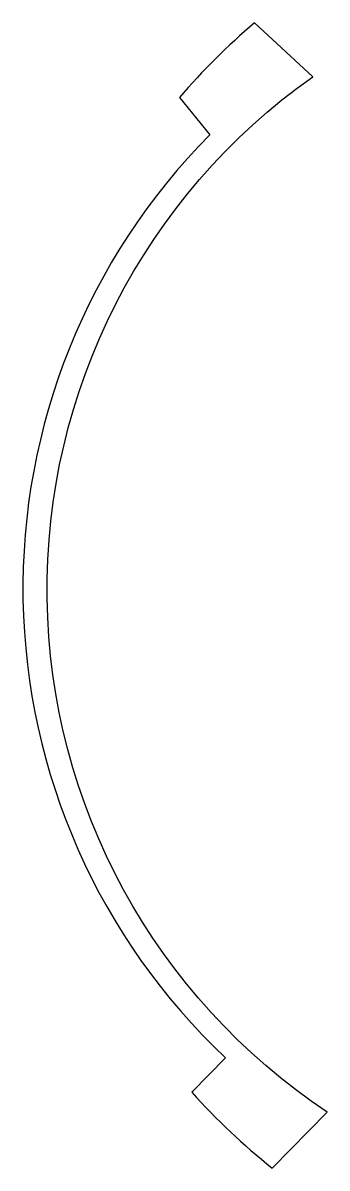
# Model space of a CAD drawing. Extents: x 31.8 to 53.8, y 130.6 to 213.4.
import ezdxf

# ---------------------------------------------------------------- set-up
doc = ezdxf.new("R2010")
doc.units = 0
doc.layers.get('0').update_dxf_attribs({"linetype": 'CONTINUOUS'})

msp = doc.modelspace()

# ---------------------------------------------------------------- linework, layer by layer
msp.add_lwpolyline([(52.757, 209.485), (48.548, 213.371, 0.040788), (43.118, 207.974), (45.316, 205.29, 0.421842), (46.455, 138.605), (44.013, 136.118, 0.039175), (49.808, 130.644), (53.783, 134.694, -0.52697)], format="xyb", close=True)

doc.saveas('drawing.dxf')
